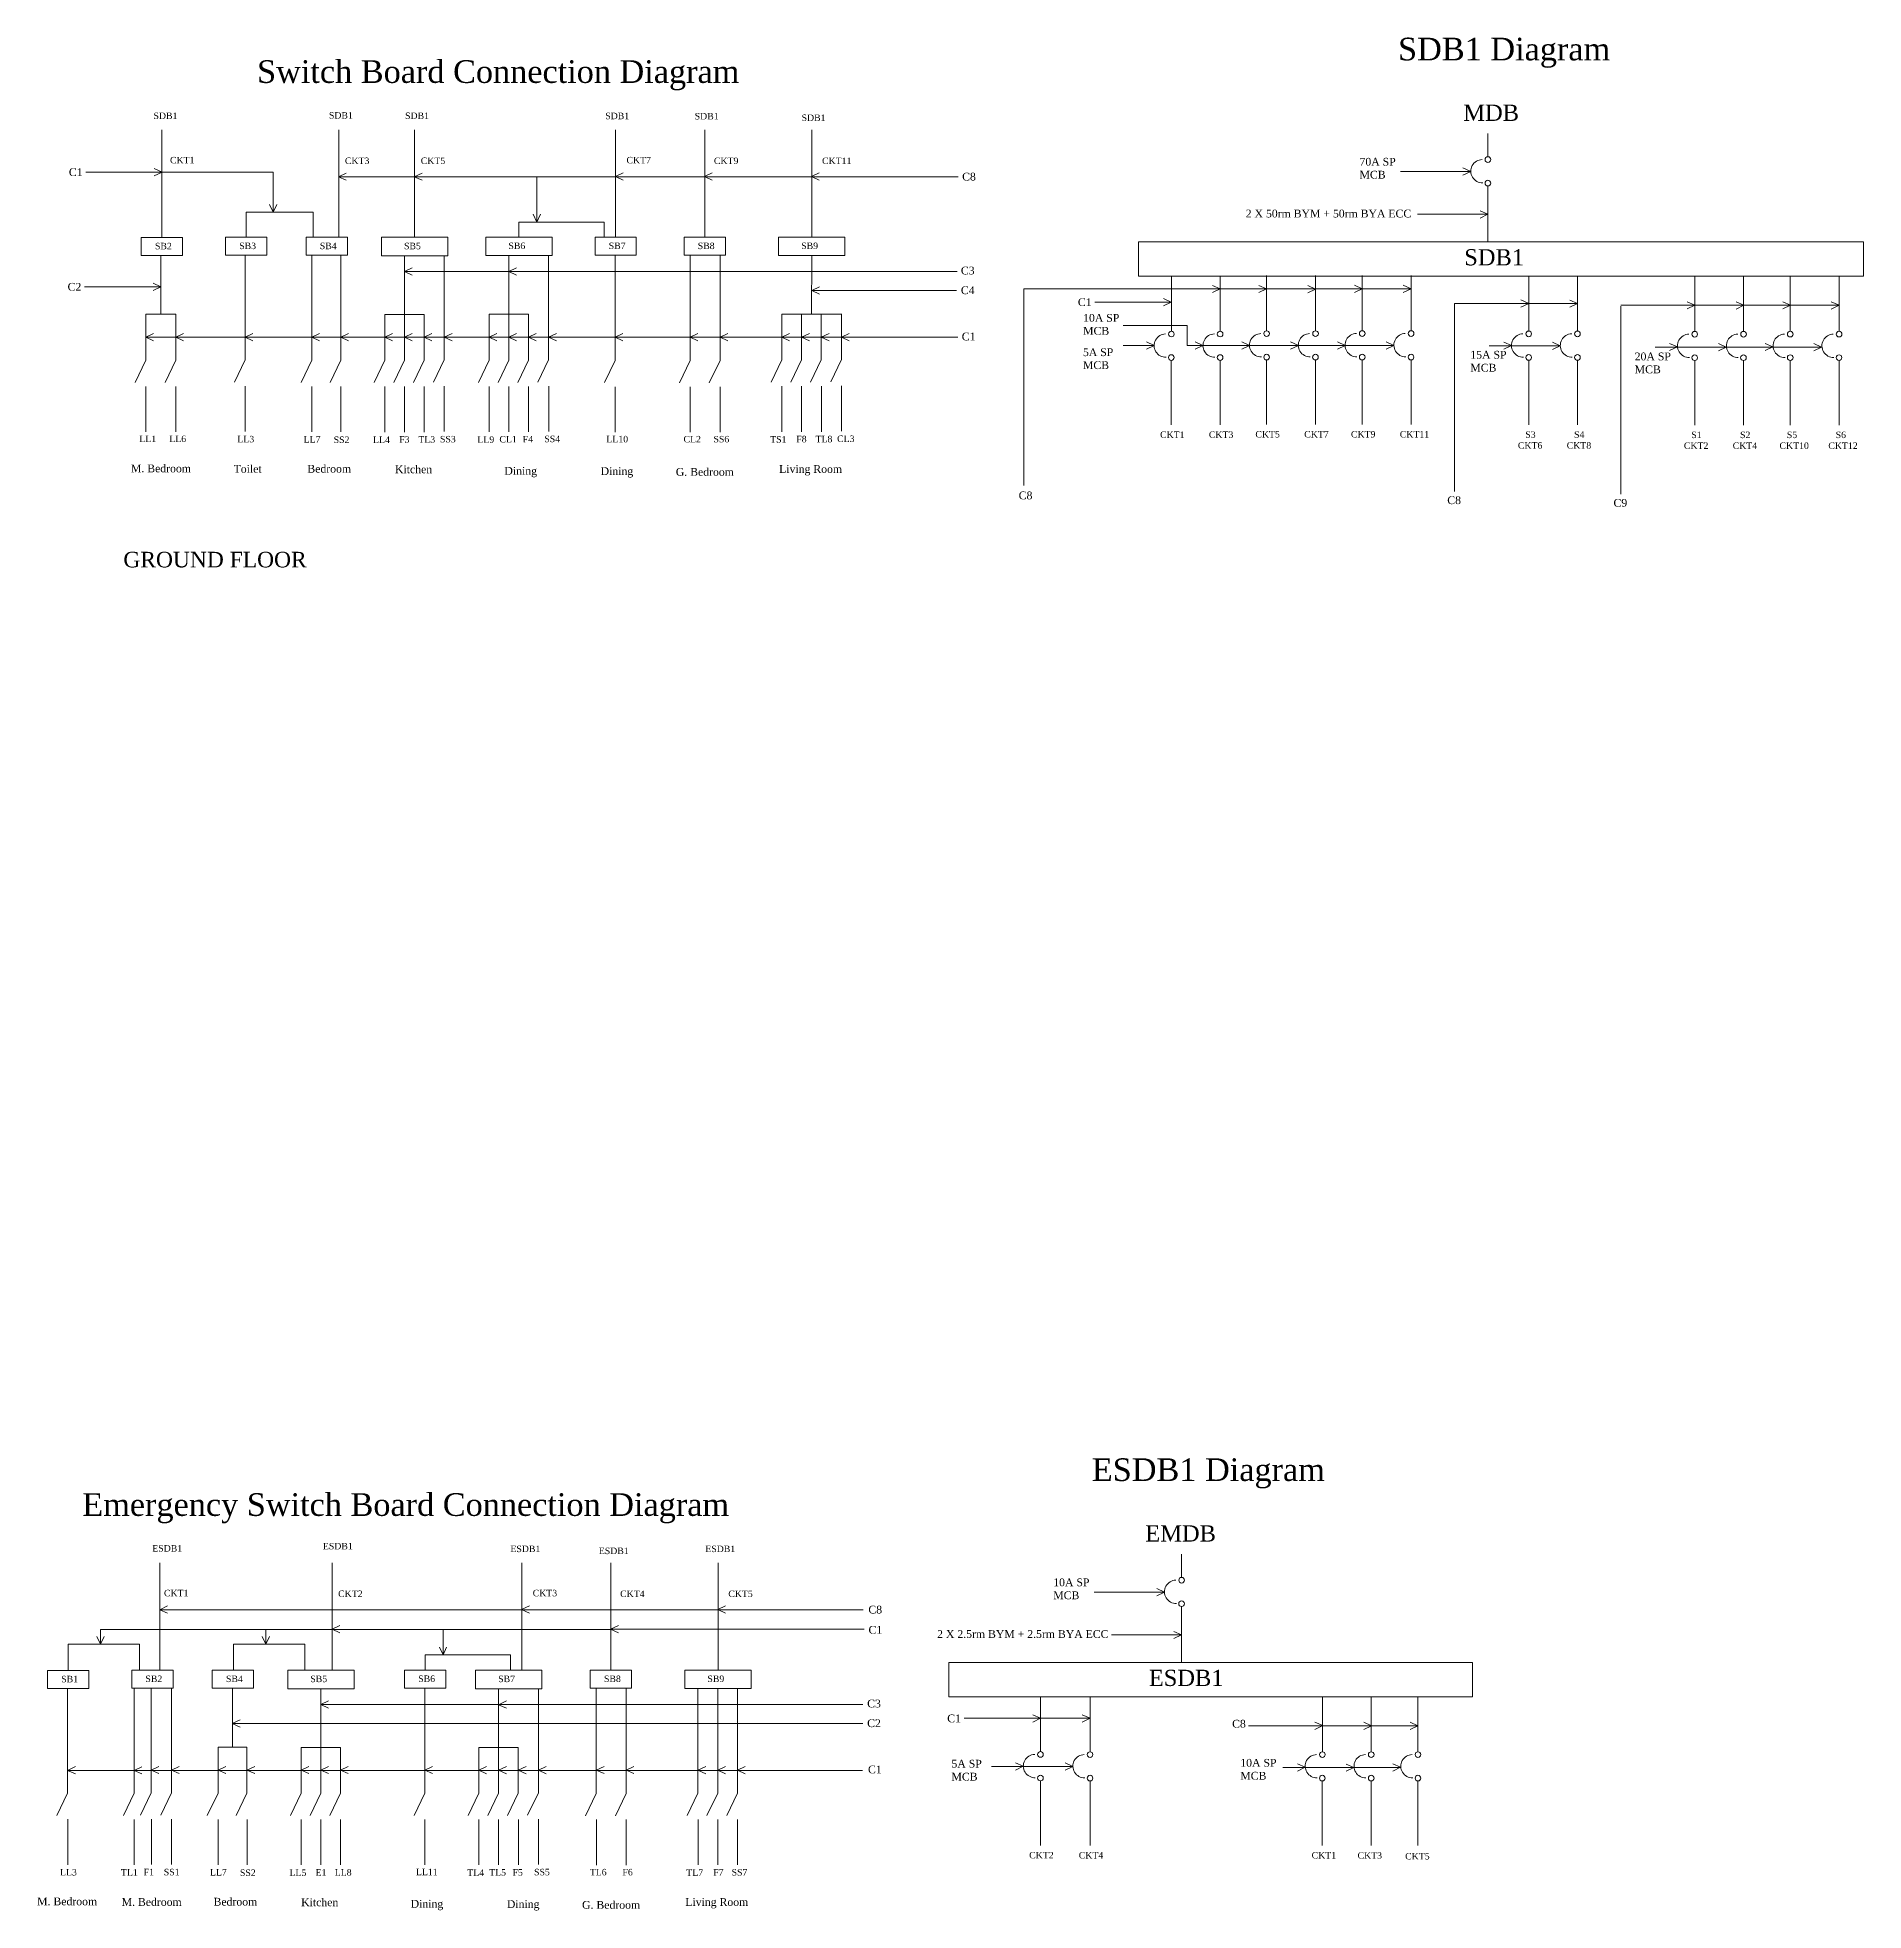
# Model space of a CAD drawing. Header units: feet. Extents: x -1909 to 11484, y -1193 to 2041.
# Drawn here: x 1186 to 4005, y -971 to 1921 of the extents above; entities that cross this region are included whole.
import ezdxf

# ---------------------------------------------------------------- set-up
doc = ezdxf.new("R2010")
doc.units = ezdxf.units.FT
doc.header["$LTSCALE"] = 20
doc.header["$MEASUREMENT"] = 0
doc.layers.add('switchboard', color=60, linetype='Continuous', lineweight=0)
doc.layers.add('switchboard_text', color=60, linetype='Continuous', lineweight=0)
doc.styles.get("Standard").update_dxf_attribs({"font": 'times.ttf', "height": 18})

msp = doc.modelspace()

# ---------------------------------------------------------------- linework, layer by layer
at = {"layer": 'switchboard'}
for p, q in [((1378.6, 1612.3), (1378.6, 1778.6)), ((1651.6, 1612.6), (1651.6, 1778.6)), ((1768.6, 1612.6), (1768.6, 1778.6)), ((2078.8, 1612.8), (2078.8, 1778.6)), ((2216.3, 1612.7), (2216.3, 1778.6)), ((2381.5, 1612.9), (2381.5, 1778.6)), ((3425.1, 1736.9), (3425.1, 1772.6)), ((3425, 1691.9), (3425, 1605.4)), ((1929.6, 1612.8), (1929.6, 1636.1)), ((1929.6, 1636.1), (2061.3, 1636.1)), ((2061.3, 1636.1), (2061.3, 1612.8)), ((1376.9, 1493.8), (1376.9, 1584.5)), ((1506.8, 1494.1), (1506.8, 1584.9)), ((1609.9, 1493.7), (1609.9, 1584.8)), ((1654.6, 1493.7), (1654.6, 1584.8)), ((1752.8, 1493.5), (1752.8, 1584.1)), ((1814.3, 1494.1), (1814.3, 1584.1)), ((1913.9, 1493.7), (1913.9, 1584.4)), ((1975.3, 1494.3), (1975.3, 1584.4)), ((2078.1, 1493.4), (2078.1, 1585)), ((2193.7, 1493.3), (2193.7, 1584.9)), ((2239.9, 1493.3), (2239.9, 1584.9)), ((2381.3, 1494), (2381.5, 1584.4)), ((2936.5, 1467.6), (2936.5, 1552.7)), ((3011.8, 1467.6), (3011.8, 1552.7)), ((3083.6, 1468.2), (3083.6, 1553.3)), ((3159, 1468.2), (3159, 1553.3)), ((3231.1, 1468.2), (3231.1, 1553.4)), ((3306.5, 1468.2), (3306.5, 1553.4)), ((3488, 1467.8), (3488, 1552.9)), ((3563.3, 1467.8), (3563.3, 1552.9)), ((3744.2, 1467.3), (3744.2, 1552.4)), ((3819.6, 1467.3), (3819.6, 1552.4)), ((3891.7, 1467.3), (3891.7, 1552.5)), ((3967.1, 1467.3), (3967.1, 1552.5)), ((1353.8, 1493.8), (1353.8, 1422.9)), ((1353.8, 1493.8), (1400, 1493.8)), ((1400, 1493.8), (1376.9, 1493.8)), ((1400, 1493.8), (1400, 1422.9)), ((1506.8, 1494.1), (1506.8, 1423.2)), ((1609.9, 1493.7), (1609.9, 1422.9)), ((1654.6, 1493.7), (1654.6, 1422.9)), ((1722.4, 1493.5), (1722.4, 1422.6)), ((1722.4, 1493.5), (1783.3, 1493.5)), ((1752.8, 1493.5), (1752.8, 1422.6)), ((1783.3, 1493.5), (1752.8, 1493.5)), ((1783.3, 1493.5), (1783.3, 1422.6)), ((1814.3, 1494.1), (1814.3, 1423.2)), ((1883.4, 1493.7), (1883.4, 1422.8)), ((1883.4, 1493.7), (1944.3, 1493.7)), ((1913.9, 1493.7), (1913.9, 1422.8)), ((1944.3, 1493.7), (1913.9, 1493.7)), ((1944.3, 1493.7), (1944.3, 1422.8)), ((1975.3, 1494.3), (1975.3, 1423.4)), ((2078.1, 1493.4), (2078.1, 1422.5)), ((2193.7, 1493.3), (2193.7, 1422.4)), ((2239.9, 1493.3), (2239.9, 1422.4)), ((2335.3, 1494), (2335.3, 1423.1)), ((2335.3, 1494), (2427.2, 1494)), ((2365.8, 1494), (2365.8, 1423.1)), ((2427.2, 1494), (2381.3, 1494)), ((2396.2, 1494), (2396.2, 1423.1)), ((2427.2, 1494.6), (2427.2, 1423.7)), ((2960.7, 1445.6), (2960.7, 1476.4)), ((1353.8, 1422.9), (1337.2, 1388.5)), ((1400, 1422.9), (1383.5, 1388.5)), ((1506.8, 1423.2), (1490.3, 1388.8)), ((1609.9, 1422.9), (1593.3, 1388.5)), ((1654.6, 1422.9), (1638, 1388.5)), ((1722.4, 1422.6), (1705.9, 1388.2)), ((1752.8, 1422.6), (1736.3, 1388.2)), ((1783.3, 1422.6), (1766.7, 1388.2)), ((1814.3, 1423.2), (1797.8, 1388.8)), ((1883.4, 1422.8), (1866.9, 1388.4)), ((1913.9, 1422.8), (1897.4, 1388.4)), ((1944.3, 1422.8), (1927.8, 1388.4)), ((1975.3, 1423.4), (1958.8, 1389)), ((2078.1, 1422.5), (2061.6, 1388.1)), ((2193.7, 1422.2), (2177.2, 1387.8)), ((2239.9, 1422.4), (2223.4, 1388)), ((2335.3, 1423.1), (2318.8, 1388.7)), ((2365.8, 1423.1), (2349.3, 1388.7)), ((2396.2, 1423.1), (2379.7, 1388.7)), ((2427.2, 1423.7), (2410.7, 1389.3)), ((2936.4, 1422.6), (2936.4, 1322.8)), ((3011.8, 1422.6), (3011.8, 1322.8)), ((3083.6, 1423.2), (3083.6, 1323.4)), ((3158.9, 1423.2), (3158.9, 1323.4)), ((3231.1, 1423.2), (3231.1, 1323.4)), ((3306.4, 1423.2), (3306.4, 1323.4)), ((3488, 1422.7), (3488, 1322.9)), ((3563.3, 1422.7), (3563.3, 1322.9)), ((3744.2, 1422.3), (3744.2, 1322.5)), ((3819.5, 1422.3), (3819.5, 1322.5)), ((3891.7, 1422.3), (3891.7, 1322.5)), ((3967, 1422.3), (3967, 1322.5)), ((1353.9, 1382.3), (1353.9, 1312.2)), ((1400.1, 1382.3), (1400.1, 1312.2)), ((1506.9, 1382.7), (1506.9, 1312.6)), ((1610, 1382.3), (1610, 1312.2)), ((1654.7, 1382.3), (1654.7, 1312.2)), ((1722.5, 1382), (1722.5, 1311.9)), ((1753, 1382), (1753, 1311.9)), ((1783.4, 1382), (1783.4, 1311.9)), ((1814.4, 1382.6), (1814.4, 1312.5)), ((1883.6, 1382.3), (1883.6, 1312.2)), ((1914, 1382.3), (1914, 1312.2)), ((1944.4, 1382.3), (1944.4, 1312.2)), ((1975.5, 1382.9), (1975.5, 1312.7)), ((2078.2, 1381.9), (2078.2, 1311.8)), ((2193.8, 1381.8), (2193.8, 1311.7)), ((2240, 1381.8), (2240, 1311.7)), ((2335.5, 1382.6), (2335.5, 1312.4)), ((2365.9, 1382.6), (2365.9, 1312.4)), ((2396.3, 1382.6), (2396.3, 1312.4)), ((2427.4, 1383.2), (2427.4, 1313)), ((2952.4, -456.5), (2952.4, -420.8)), ((1375.1, -599.8), (1375.1, -433.9)), ((1641.1, -599.9), (1641.1, -433.9)), ((1934.1, -599.7), (1934.1, -433.9)), ((2071.6, -599.8), (2071.6, -433.9)), ((2236.8, -599.6), (2236.8, -433.9)), ((2952.3, -501.5), (2952.3, -588)), ((1233.9, -559.8), (1343.7, -559.8)), ((1233.9, -559.8), (1233.9, -600.2)), ((1343.7, -559.8), (1343.7, -599.8)), ((1489.2, -559.8), (1599.1, -559.8)), ((1489.2, -559.8), (1489.2, -599.9)), ((1599.1, -559.8), (1599.1, -599.9)), ((1784.9, -599.6), (1784.9, -576.3)), ((1784.9, -576.3), (1916.6, -576.3)), ((1916.6, -576.3), (1916.6, -599.7)), ((1233, -718.7), (1233, -627.9)), ((1335.6, -718.9), (1335.6, -628.1)), ((1362.1, -718.4), (1362.1, -627.6)), ((1393.2, -718.4), (1393.2, -627.6)), ((1487.5, -718.7), (1487.5, -627.7)), ((1623.8, -719), (1623.8, -628.4)), ((1784.1, -719), (1784.1, -627.4)), ((1898.1, -719), (1898.1, -628.4)), ((1959.6, -718.4), (1959.6, -628.4)), ((2049, -719.2), (2049, -627.6)), ((2095.2, -719.2), (2095.2, -627.6)), ((2205.9, -628.1), (2205.9, -718.9)), ((2236.3, -718.9), (2236.3, -628.3)), ((2266.7, -718.9), (2266.7, -628.1)), ((2734.5, -725.6), (2734.5, -640.5)), ((2811, -725.8), (2811, -640.7)), ((3169.6, -725.8), (3169.6, -640.7)), ((3244.9, -725.8), (3244.9, -640.7)), ((3317.1, -725.8), (3317.1, -640.7)), ((1233, -718.7), (1233, -789.6)), ((1335.6, -718.9), (1335.6, -789.8)), ((1362.1, -718.4), (1362.1, -789.3)), ((1393.2, -718.4), (1393.2, -789.3)), ((1465.1, -718.7), (1465.1, -789.6)), ((1509.8, -718.7), (1465.1, -718.7)), ((1509.8, -718.7), (1509.8, -789.6)), ((1593.4, -719), (1593.4, -789.9)), ((1593.4, -719), (1654.3, -719)), ((1623.8, -719), (1623.8, -789.9)), ((1654.3, -719), (1623.8, -719)), ((1654.3, -719), (1654.3, -789.9)), ((1784.1, -719), (1784.1, -789.9)), ((1867.7, -719), (1867.7, -789.9)), ((1867.7, -719), (1928.5, -719)), ((1898.1, -719), (1898.1, -789.9)), ((1928.5, -719), (1898.1, -719)), ((1928.5, -719), (1928.5, -789.9)), ((1959.6, -718.4), (1959.6, -789.3)), ((2049, -719.2), (2049, -790.1)), ((2095.2, -719.2), (2095.2, -790.1)), ((2205.9, -718.9), (2205.9, -789.8)), ((2236.3, -718.9), (2236.3, -789.8)), ((2266.7, -718.9), (2266.7, -789.8)), ((2734.5, -770.6), (2734.5, -870.4)), ((2811, -770.8), (2811, -870.6)), ((3169.5, -770.9), (3169.5, -870.7)), ((3244.9, -770.9), (3244.9, -870.7)), ((3317.1, -770.8), (3317.1, -870.6)), ((1233, -789.6), (1216.5, -824)), ((1335.6, -789.8), (1319.1, -824.2)), ((1362.1, -789.3), (1345.5, -823.6)), ((1393.2, -789.3), (1376.7, -823.6)), ((1465.1, -789.6), (1448.6, -824)), ((1509.8, -789.6), (1493.3, -824)), ((1593.4, -789.9), (1576.9, -824.3)), ((1623.8, -789.9), (1607.3, -824.3)), ((1654.3, -789.9), (1637.7, -824.3)), ((1784.1, -789.9), (1767.6, -824.3)), ((1867.7, -789.9), (1851.1, -824.3)), ((1898.1, -789.9), (1881.6, -824.3)), ((1928.5, -789.9), (1912, -824.3)), ((1959.6, -789.3), (1943, -823.7)), ((2049, -790.3), (2032.4, -824.6)), ((2095.2, -790.1), (2078.6, -824.5)), ((2205.9, -789.8), (2189.3, -824.2)), ((2236.3, -789.8), (2219.8, -824.2)), ((2266.7, -789.8), (2250.2, -824.2)), ((1233.1, -830.1), (1233.1, -900.3)), ((1335.7, -830.3), (1335.7, -900.5)), ((1362.2, -829.8), (1362.2, -899.9)), ((1393.3, -829.8), (1393.3, -899.9)), ((1465.2, -830.2), (1465.2, -900.3)), ((1509.9, -830.2), (1509.9, -900.3)), ((1593.5, -830.4), (1593.5, -900.6)), ((1624, -830.4), (1624, -900.6)), ((1654.4, -830.4), (1654.4, -900.6)), ((1784.3, -830.5), (1784.3, -900.6)), ((1867.8, -830.4), (1867.8, -900.6)), ((1898.2, -830.4), (1898.2, -900.6)), ((1928.7, -830.4), (1928.7, -900.6)), ((1959.7, -829.8), (1959.7, -900)), ((2049.1, -830.6), (2049.1, -900.8)), ((2095.3, -830.6), (2095.3, -900.8)), ((2206, -830.4), (2206, -900.5)), ((2236.4, -830.4), (2236.4, -900.5)), ((2266.8, -830.4), (2266.8, -900.5))]:
    msp.add_line(p, q, dxfattribs=at)
at = {"layer": 'switchboard', "color": 7}
for p, q in [((1378.8, 1713.2), (1260.9, 1713.2)), ((1378.8, 1713.2), (1366.8, 1718.6)), ((1378.8, 1713.2), (1366.8, 1707.4)), ((1378.8, 1713.2), (1550.1, 1713.2)), ((1550.1, 1713.2), (1550.1, 1651.1)), ((1651.1, 1706), (1663.1, 1711.8)), ((1768.1, 1706), (1780.1, 1711.8)), ((2078.4, 1706.2), (2090.3, 1712)), ((2215.8, 1706.2), (2227.8, 1712)), ((2381, 1706.2), (2393, 1712)), ((3398.6, 1714.2), (3290.3, 1714.2)), ((3398.6, 1714.1), (3386.6, 1719.6)), ((3398.6, 1714.1), (3386.6, 1708.3)), ((1651.1, 1706), (2607.5, 1706)), ((1651.1, 1706), (1663.1, 1700.6)), ((1768.1, 1706), (1780.1, 1700.6)), ((1957.3, 1636.1), (1957.3, 1706)), ((2078.4, 1706.2), (2090.3, 1700.8)), ((2215.8, 1706.2), (2227.8, 1700.8)), ((2381, 1706.2), (2393, 1700.8)), ((1550.3, 1651.1), (1544.5, 1663)), ((1550.3, 1651.1), (1555.7, 1663)), ((3424.9, 1648.1), (3412.9, 1653.5)), ((1957.3, 1636.1), (1951.5, 1648.1)), ((1957.3, 1636.1), (1962.7, 1648.1)), ((3424.9, 1648.1), (3316.6, 1648.1)), ((3424.9, 1648.1), (3412.9, 1642.3)), ((1752.8, 1559.6), (1764.8, 1565.4)), ((1913.9, 1559.5), (1925.9, 1565.3)), ((1376.9, 1536.2), (1259, 1536.2)), ((1376.9, 1536.2), (1364.9, 1541.6)), ((1376.9, 1536.2), (1364.9, 1530.4)), ((1752.8, 1559.6), (1764.8, 1554.2)), ((1752.8, 1559.6), (2606, 1559.6)), ((1913.9, 1559.5), (1925.9, 1554.1)), ((2381.4, 1530.2), (2393.3, 1536)), ((3306.5, 1533.1), (2708.9, 1533.1)), ((2708.9, 1533.1), (2708.9, 1229.3)), ((3012, 1532.9), (3000, 1538.3)), ((3012, 1532.9), (3000, 1527.1)), ((3083.5, 1532.9), (3071.6, 1538.3)), ((3083.5, 1532.9), (3071.6, 1527.1)), ((3159, 1532.7), (3147.1, 1538.1)), ((3230.9, 1533.2), (3219, 1538.6)), ((3230.9, 1533.2), (3219, 1527.4)), ((3306.4, 1533), (3294.4, 1538.4)), ((3306.4, 1533), (3294.4, 1527.2)), ((2381.4, 1530.2), (2393.3, 1524.8)), ((2381.4, 1530.2), (2605.1, 1530.2)), ((2936.2, 1512.5), (2818.3, 1512.5)), ((2936.2, 1512.5), (2924.2, 1517.9)), ((2936.2, 1512.5), (2924.2, 1506.7)), ((3159, 1532.7), (3147.1, 1526.9)), ((3563.3, 1510.3), (3373.6, 1510.3)), ((3373.6, 1510.3), (3373.6, 1220)), ((3488.1, 1510.4), (3476.1, 1515.8)), ((3488.1, 1510.4), (3476.1, 1504.6)), ((3563.5, 1510.3), (3551.6, 1515.7)), ((3563.5, 1510.3), (3551.6, 1504.5)), ((3630, 1506.4), (3630, 1216)), ((3820, 1507.6), (3630.3, 1507.6)), ((3744.7, 1507.7), (3732.7, 1513.1)), ((3744.7, 1507.7), (3732.7, 1501.9)), ((3820.2, 1507.6), (3808.2, 1513)), ((3820.2, 1507.6), (3808.2, 1501.8)), ((3820.2, 1507.6), (3967.1, 1507.6)), ((3892, 1507.7), (3880.1, 1513.1)), ((3892, 1507.7), (3880.1, 1501.9)), ((3967.1, 1507.6), (3955.1, 1513)), ((3967.1, 1507.6), (3955.1, 1501.8)), ((2960.7, 1476.4), (2862, 1476.4)), ((1353.8, 1458.3), (1365.7, 1464.1)), ((1353.8, 1458.3), (2606.8, 1458.3)), ((1353.8, 1458.3), (1365.7, 1452.9)), ((1400, 1458.3), (1412, 1464.1)), ((1400, 1458.3), (1412, 1452.9)), ((1506.8, 1458.3), (1518.8, 1464.1)), ((1506.8, 1458.3), (1518.8, 1452.9)), ((1609.9, 1458.3), (1621.8, 1464.1)), ((1609.9, 1458.3), (1621.8, 1452.9)), ((1654.6, 1458.3), (1666.5, 1464.1)), ((1654.6, 1458.3), (1666.5, 1452.9)), ((1722.4, 1458.3), (1734.4, 1464.1)), ((1722.4, 1458.3), (1734.4, 1452.9)), ((1752.8, 1458.3), (1764.8, 1464.1)), ((1752.8, 1458.3), (1764.8, 1452.9)), ((1783.3, 1458.3), (1795.2, 1464.1)), ((1783.3, 1458.3), (1795.2, 1452.9)), ((1814.3, 1458.3), (1826.3, 1464.1)), ((1814.3, 1458.3), (1826.3, 1452.9)), ((1883.4, 1458.3), (1895.4, 1464.1)), ((1883.4, 1458.3), (1895.4, 1452.9)), ((1913.9, 1458.3), (1925.9, 1464.1)), ((1913.9, 1458.3), (1925.9, 1452.9)), ((1944.3, 1458.3), (1956.3, 1464.1)), ((1944.3, 1458.3), (1956.3, 1452.9)), ((1975.3, 1458.3), (1987.3, 1464.1)), ((1975.3, 1458.3), (1987.3, 1452.9)), ((2078.1, 1458.3), (2090.1, 1464.1)), ((2078.1, 1458.3), (2090.1, 1452.9)), ((2193.7, 1458.3), (2205.7, 1464.1)), ((2193.7, 1458.3), (2205.7, 1452.9)), ((2239.9, 1458.3), (2251.9, 1464.1)), ((2239.9, 1458.3), (2251.9, 1452.9)), ((2335.3, 1458.3), (2347.3, 1464.1)), ((2335.3, 1458.3), (2347.3, 1452.9)), ((2365.8, 1458.3), (2377.8, 1464.1)), ((2365.8, 1458.3), (2377.8, 1452.9)), ((2396.2, 1458.3), (2408.2, 1464.1)), ((2396.2, 1458.3), (2408.2, 1452.9)), ((2427.2, 1458.3), (2439.2, 1464.1)), ((2427.2, 1458.3), (2439.2, 1452.9)), ((2910.1, 1445.6), (2898.1, 1451)), ((2985.3, 1445.6), (2973.3, 1451)), ((3057.1, 1445.6), (3045.1, 1451)), ((3132.5, 1445.6), (3120.6, 1451)), ((3204.7, 1445.5), (3192.7, 1450.9)), ((3280, 1445.5), (3268, 1450.9)), ((3461.5, 1445.4), (3449.5, 1450.8)), ((3536.8, 1445.1), (3524.8, 1450.5)), ((3717.6, 1443.4), (3705.6, 1448.8)), ((3792.9, 1443.1), (3781, 1448.5)), ((3864.9, 1443.4), (3852.9, 1448.8)), ((3940.2, 1443.1), (3928.3, 1448.5)), ((2910, 1445.3), (2862.1, 1445.3)), ((2910.1, 1445.6), (2898.1, 1439.8)), ((2960.7, 1445.6), (3280, 1445.5)), ((2985.3, 1445.6), (2973.3, 1439.8)), ((3057.1, 1445.6), (3045.1, 1439.8)), ((3132.5, 1445.6), (3120.6, 1439.8)), ((3204.7, 1445.5), (3192.7, 1439.7)), ((3280, 1445.5), (3268, 1439.7)), ((3461.5, 1445.1), (3427.2, 1445.1)), ((3461.5, 1445.4), (3449.5, 1439.6)), ((3460.7, 1445.1), (3536.8, 1445.1)), ((3536.8, 1445.1), (3524.8, 1439.3)), ((3717.6, 1443.1), (3683.4, 1443.1)), ((3717.6, 1443.4), (3705.6, 1437.6)), ((3716.9, 1443.1), (3793, 1443.1)), ((3792.9, 1443.1), (3781, 1437.3)), ((3830.7, 1443.1), (3793, 1443.1)), ((3864.9, 1443.1), (3830.7, 1443.1)), ((3864.9, 1443.4), (3852.9, 1437.6)), ((3864.2, 1443.1), (3940.3, 1443.1)), ((3940.2, 1443.1), (3928.3, 1437.3)), ((2925.9, -479.2), (2817.6, -479.2)), ((2925.9, -479.3), (2913.9, -473.9)), ((2925.9, -479.3), (2913.9, -485.1)), ((1375.1, -506.5), (1387, -500.7)), ((1375.1, -506.5), (1387, -511.9)), ((1640.6, -506.5), (1375.1, -506.5)), ((1641.1, -506.7), (2460.7, -506.7)), ((1933.6, -506.3), (1945.6, -500.5)), ((1933.6, -506.3), (1945.6, -511.7)), ((2236.3, -506.3), (2248.3, -500.5)), ((2236.3, -506.3), (2248.3, -511.7)), ((1283.8, -559.8), (1278, -547.8)), ((2071.6, -536.8), (1283.8, -536.8)), ((1283.8, -536.8), (1283.8, -559.8)), ((1283.8, -559.8), (1289.2, -547.8)), ((1539.1, -559.8), (1533.3, -547.8)), ((1539.1, -559.8), (1539.1, -536.8)), ((1539.1, -559.8), (1544.5, -547.8)), ((1641.1, -536.7), (1653.1, -530.9)), ((1641.1, -536.7), (1653.1, -542.1)), ((1812.6, -576.3), (1812.6, -536.8)), ((2071.1, -536.6), (2083.1, -530.7)), ((2071.1, -536.6), (2083.1, -542)), ((2071.6, -536.3), (2462.4, -536.3)), ((2952.2, -545.3), (2843.9, -545.3)), ((2952.2, -545.3), (2940.2, -539.9)), ((2952.2, -545.3), (2940.2, -551.1)), ((1812.6, -576.3), (1806.8, -564.4)), ((1812.6, -576.3), (1818, -564.4)), ((1623.8, -652.9), (1635.8, -647.1)), ((1623.8, -652.9), (1635.8, -658.3)), ((1623.8, -652.9), (2460.1, -652.9)), ((1898.1, -653.2), (1910.1, -647.4)), ((1898.1, -653.2), (1910.1, -658.6)), ((1487.1, -682.2), (1499.1, -676.4)), ((1487.1, -682.2), (1499.1, -687.6)), ((2236.6, -682.3), (1487.5, -682)), ((2236.6, -682.3), (2460.4, -682.3)), ((2734.5, -674.1), (2616.6, -674.1)), ((2734.5, -674.1), (2722.5, -668.7)), ((2734.5, -674.1), (2722.5, -679.9)), ((2734.5, -674.1), (2811, -674.1)), ((2811, -674.1), (2799.1, -668.7)), ((2811, -674.1), (2799.1, -679.9)), ((3245.4, -685.5), (3055.6, -685.5)), ((3170.1, -685.4), (3158.1, -680)), ((3170.1, -685.4), (3158.1, -691.2)), ((3245.6, -685.5), (3233.6, -680.1)), ((3245.6, -685.5), (3233.6, -691.3)), ((3245.6, -685.5), (3317.1, -685.5)), ((3317.1, -685.5), (3305.1, -680.1)), ((3317.1, -685.5), (3305.1, -691.3)), ((1233, -754.5), (1245, -748.7)), ((1335.6, -754.7), (1347.6, -748.9)), ((1362.1, -754.1), (1374, -748.3)), ((1393.2, -754.1), (1405.2, -748.3)), ((1465.1, -754.1), (1477.1, -748.3)), ((1509.8, -754.1), (1521.8, -748.3)), ((1593.4, -754.1), (1605.4, -748.3)), ((1623.8, -754.1), (1635.8, -748.3)), ((1654.3, -754.1), (1666.2, -748.3)), ((1784.1, -754.1), (1796.1, -748.3)), ((1867.7, -754.4), (1879.6, -748.6)), ((1898.1, -754.4), (1910.1, -748.6)), ((1928.5, -754.4), (1940.5, -748.6)), ((1959.6, -754.4), (1971.5, -748.6)), ((2049, -754.1), (2060.9, -748.3)), ((2095.2, -754.1), (2107.1, -748.3)), ((2205.9, -754.3), (2217.8, -748.5)), ((2236.3, -754.3), (2248.3, -748.5)), ((2266.7, -754.3), (2278.7, -748.5)), ((2707, -748.5), (2659.1, -748.5)), ((2707.9, -748.2), (2696, -742.8)), ((2707.9, -748.2), (2696, -754)), ((2708, -748.3), (2784.5, -748.5)), ((2784.5, -748.4), (2772.5, -743)), ((2784.5, -748.4), (2772.5, -754.2)), ((3143, -750.1), (3108.7, -750.1)), ((3143, -749.7), (3131, -744.3)), ((3143, -749.7), (3131, -755.5)), ((3142.2, -750.1), (3218.3, -750.1)), ((3218.3, -750.1), (3206.3, -744.7)), ((3218.3, -750.1), (3206.3, -755.9)), ((3256, -750.1), (3218.3, -750.1)), ((3290.3, -750.1), (3256, -750.1)), ((3290.3, -749.7), (3278.3, -744.3)), ((3290.3, -749.7), (3278.3, -755.5)), ((1233, -754.5), (1245, -759.9)), ((1233, -754.5), (2459.9, -754.5)), ((1335.6, -754.7), (1347.6, -760.1)), ((1362.1, -754.1), (1374, -759.5)), ((1393.2, -754.1), (1405.2, -759.5)), ((1465.1, -754.1), (1477.1, -759.5)), ((1509.8, -754.1), (1521.8, -759.5)), ((1593.4, -754.1), (1605.4, -759.5)), ((1623.8, -754.1), (1635.8, -759.5)), ((1654.3, -754.1), (1666.2, -759.5)), ((1784.1, -754.1), (1796.1, -759.5)), ((1867.7, -754.4), (1879.6, -759.8)), ((1898.1, -754.4), (1910.1, -759.8)), ((1928.5, -754.4), (1940.5, -759.8)), ((1959.6, -754.4), (1971.5, -759.8)), ((2049, -754.1), (2060.9, -759.5)), ((2095.2, -754.1), (2107.1, -759.5)), ((2205.9, -754.3), (2217.8, -759.7)), ((2236.3, -754.3), (2248.3, -759.7)), ((2266.7, -754.3), (2278.7, -759.7))]:
    msp.add_line(p, q, dxfattribs=at)
at = {"layer": 'switchboard'}
for points in [[(1346.7, 1612.3), (1410.5, 1612.3), (1410.5, 1584.5), (1346.7, 1584.5)], [(1476.7, 1612.7), (1540.4, 1612.7), (1540.4, 1584.9), (1476.7, 1584.9)], [(1601.1, 1612.6), (1664.8, 1612.6), (1664.8, 1584.8), (1601.1, 1584.8)], [(2047, 1612.8), (2110.7, 1612.8), (2110.7, 1585), (2047, 1585)], [(2184.4, 1612.7), (2248.2, 1612.7), (2248.2, 1584.9), (2184.4, 1584.9)], [(2885.7, 1605.4), (4004.8, 1605.4), (4004.8, 1552.7), (2885.7, 1552.7)], [(1202, -600.2), (1265.7, -600.2), (1265.7, -628), (1202, -628)], [(1331.9, -599.8), (1395.7, -599.8), (1395.7, -627.6), (1331.9, -627.6)], [(1456.3, -599.9), (1520.1, -599.9), (1520.1, -627.7), (1456.3, -627.7)], [(1753, -599.6), (1816.7, -599.6), (1816.7, -627.4), (1753, -627.4)], [(2039.7, -599.8), (2103.4, -599.8), (2103.4, -627.6), (2039.7, -627.6)], [(2593.3, -588), (3401.5, -588), (3401.5, -641.1), (2593.3, -641.1)]]:
    msp.add_lwpolyline(points, close=True, dxfattribs=at)
for centre in [(3425.1, 1732.5), (3425, 1696.2), (2936.5, 1463.2), (3011.8, 1463.2), (3083.6, 1463.8), (3159, 1463.8), (3231.1, 1463.9), (3306.5, 1463.9), (3488, 1463.4), (3563.3, 1463.4), (3744.2, 1462.9), (3819.6, 1462.9), (3891.7, 1463), (3967.1, 1463), (2936.4, 1426.9), (3011.8, 1426.9), (3083.6, 1427.5), (3158.9, 1427.5), (3231.1, 1427.6), (3306.4, 1427.6), (3488, 1427.1), (3563.3, 1427.1), (3744.2, 1426.6), (3819.5, 1426.6), (3891.7, 1426.7), (3967, 1426.7), (2952.4, -460.9), (2952.3, -497.2), (2734.5, -730), (2811, -730.2), (3169.6, -730.2), (3244.9, -730.2), (3317.1, -730.2), (2734.5, -766.3), (2811, -766.5), (3169.5, -766.5), (3244.9, -766.5), (3317.1, -766.5)]:
    msp.add_circle(centre, 4.37, dxfattribs=at)
for centre in [(3416.6, 1714.6), (2927.9, 1445.3), (3003.3, 1445.3), (3075.1, 1445.9), (3150.4, 1445.9), (3222.6, 1446), (3298, 1446), (3479.5, 1445.5), (3554.8, 1445.5), (3735.7, 1445), (3811.1, 1445), (3883.2, 1445), (3958.6, 1445), (2943.9, -478.8), (2726, -747.9), (2802.5, -748.1), (3161.1, -748.1), (3236.4, -748.1), (3308.6, -748.1)]:
    msp.add_arc(centre, 18, 91.3607, 271.3607, dxfattribs=at)
at = {"layer": 'switchboard_text'}
for p, q in [((1508.5, 1612.6), (1508.5, 1651.1)), ((1508.5, 1651.1), (1612, 1651.1)), ((1612, 1651.1), (1612, 1612.6))]:
    msp.add_line(p, q, dxfattribs=at)
for points in [[(1717.4, 1584.1), (1819.7, 1584.1), (1819.7, 1612.6), (1717.4, 1612.6)], [(1878.5, 1584.4), (1980.8, 1584.4), (1980.8, 1612.8), (1878.5, 1612.8)], [(2330.4, 1584.4), (2432.7, 1584.4), (2432.7, 1612.9), (2330.4, 1612.9)], [(1572.7, -628.4), (1675, -628.4), (1675, -599.9), (1572.7, -599.9)], [(1862.7, -628.4), (1965, -628.4), (1965, -599.9), (1862.7, -599.9)], [(2185.6, -628.1), (2287.9, -628.1), (2287.9, -599.6), (2185.6, -599.6)]]:
    msp.add_lwpolyline(points, close=True, dxfattribs=at)

# ---------------------------------------------------------------- texts
at = {"layer": 'switchboard', "color": 7, "char_height": 12, "attachment_point": 1}
for s, insert, width in [('2 X 50rm BYM + 50rm BYA ECC', (3051.3, 1655.2), 275.456), ('2 X 2.5rm BYM + 2.5rm BYA ECC', (2575, -538), 271.612)]:
    msp.add_mtext(s, dxfattribs=dict(at, insert=insert, width=width))
at = {"layer": 'switchboard_text', "attachment_point": 1}
for s, insert, char_height, width in [('SDB1 Diagram', (3286.4, 1920.7), 35, 1196.231), ('Switch Board Connection Diagram', (1525.4, 1885.9), 35, 1196.231), ('SDB1', (1365.5, 1805.1), 10, 40.056), ('SDB1', (1636.3, 1805.8), 10, 40.056), ('SDB1', (1753.8, 1805.2), 10, 40.056), ('SDB1', (2062.8, 1804.9), 10, 40.056), ('SDB1', (2200.8, 1804.5), 10, 40.056), ('SDB1', (2365.8, 1802.1), 10, 40.056), ('MDB', (3387.1, 1817.3), 25, 40.056), ('CKT1', (1391, 1736.7), 10, 40.056), ('CKT3', (1661, 1735.7), 10, 40.056), ('CKT5', (1778, 1735.7), 10, 40.056), ('CKT7', (2095.5, 1736.7), 10, 40.056), ('CKT9', (2230.5, 1735.6), 10, 40.056), ('CKT11', (2397.4, 1735.6), 10, 40.056), ('{\\C7;70A SP\\PMCB}', (3226.9, 1735.2), 12, 108.05), ('{\\C7;C1}', (1234.9, 1719.1), 12, 108.05), ('{\\C7;C8}', (2613.6, 1712.2), 12, 108.05), ('SB2', (1367.8, 1604), 10, 40.056), ('SB3', (1497.8, 1604.3), 10, 40.056), ('SB4', (1622.2, 1604.2), 10, 40.056), ('SB5', (1752.2, 1604.1), 10, 40.056), ('SB6', (1913.3, 1604.4), 10, 40.056), ('SB7', (2068.1, 1604.4), 10, 40.056), ('SB8', (2205.5, 1604.3), 10, 40.056), ('SB9', (2365.2, 1604.4), 10, 40.056), ('SDB1', (3388.5, 1594.2), 25, 40.056), ('{\\C7;C3}', (2611.7, 1567.2), 12, 108.05), ('{\\C7;C2}', (1233, 1542.1), 12, 108.05), ('{\\C7;C4}', (2611.7, 1536.8), 12, 108.05), ('{\\C7;C1}', (2792.3, 1518.4), 12, 108.05), ('{\\C7;10A SP\\PMCB}', (2800.3, 1494.1), 12, 108.05), ('{\\C7;C1}', (2613, 1465.3), 12, 108.05), ('{\\C7;5A SP\\PMCB}', (2800, 1441.1), 12, 108.05), ('{\\C7;15A SP\\PMCB}', (3397.9, 1437.2), 12, 108.05), ('{\\C7;20A SP\\PMCB}', (3651.6, 1434.6), 12, 108.05), ('LL1', (1343.7, 1306.4), 10, 40.056), ('LL6', (1389.9, 1306.4), 10, 40.056), ('LL3', (1495, 1306), 10, 40.056), ('LL7', (1597.3, 1305.6), 10, 40.056), ('SS2', (1643.6, 1305), 10, 40.056), ('LL4', (1704.4, 1305), 10, 40.056), ('F3', (1744.7, 1305.5), 10, 40.056), ('TL3', (1774.3, 1305.5), 10, 40.056), ('SS3', (1807.7, 1305.9), 10, 40.056), ('LL9', (1865.4, 1305.2), 10, 40.056), ('CL1', (1899.4, 1305.7), 10, 40.056), ('F4', (1935.4, 1305.7), 10, 40.056), ('SS4', (1968.7, 1306.2), 10, 40.056), ('LL10', (2064.5, 1306), 10, 40.056), ('CL2', (2183.6, 1305.9), 10, 40.056), ('SS6', (2229.8, 1305.9), 10, 40.056), ('TS1', (2317.3, 1305.5), 10, 40.056), ('F8', (2357.6, 1306), 10, 40.056), ('TL8', (2387.3, 1306), 10, 40.056), ('CL3', (2420.6, 1306.5), 10, 40.056), ('CKT1', (2919.1, 1312.8), 10, 40.056), ('CKT3', (2994.4, 1312.8), 10, 40.056), ('CKT5', (3066.2, 1313.4), 10, 40.056), ('CKT7', (3141.6, 1313.4), 10, 40.056), ('CKT9', (3213.7, 1313.4), 10, 40.056), ('CKT11', (3289.1, 1313.4), 10, 40.056), ('   S3\\PCKT6', (3471.4, 1312.9), 10, 40.056), ('   S4 CKT8', (3546.7, 1312.9), 10, 40.056), ('   S1\\PCKT2', (3727.6, 1312.5), 10, 40.056), ('   S2\\PCKT4', (3802.9, 1312.5), 10, 40.056), ('   S5\\PCKT10', (3875.1, 1312.5), 10, 40.056), ('   S6\\PCKT12', (3950.5, 1312.5), 10, 40.056), ('{\\C1;M. Bedroom}', (1330.7, 1261.7), 12, 108.05), ('{\\C1;Toilet}', (1489.2, 1261), 12, 5.684341886080801e-14), ('{\\C1;Bedroom}', (1603, 1261.2), 12, 5.684341886080801e-14), ('{\\C1;Kitchen}', (1738.2, 1260.3), 12, 5.684341886080801e-14), ('{\\C1;Dining}', (1907.1, 1258), 12, 5.684341886080801e-14), ('{\\C1;Dining}', (2055.6, 1257.5), 12, 5.684341886080801e-14), ('{\\C1;G. Bedroom}', (2171.7, 1256.3), 12, 108.05), ('{\\C1;Living Room}', (2331.1, 1260.8), 12, 5.684341886080801e-14), ('{\\C7;C8}', (2700.9, 1220), 12, 108.05), ('{\\C7;C8}', (3362.4, 1212.6), 12, 108.05), ('{\\C7;C9}', (3618.9, 1208.5), 12, 108.05), ('{\\C1;GROUND FLOOR}', (1319, 1126.9), 24, 5.684341886080801e-14), ('ESDB1 Diagram', (2813.7, -272.7), 35, 1196.231), ('Emergency Switch Board Connection Diagram', (1255.6, -326.6), 35, 1196.231), ('ESDB1', (1626.9, -403.3), 10, 40.056), ('EMDB', (2896.2, -376.2), 25, 40.056), ('ESDB1', (1363.6, -406.7), 10, 40.056), ('ESDB1', (1916.4, -407.5), 10, 40.056), ('ESDB1', (2052.8, -410.6), 10, 40.056), ('ESDB1', (2217.2, -407.5), 10, 40.056), ('{\\C7;10A SP\\PMCB}', (2754.2, -458.2), 12, 108.05), ('CKT1', (1381.7, -475.7), 10, 40.056), ('CKT2', (1650.5, -476.8), 10, 40.056), ('CKT3', (1950.8, -475.7), 10, 40.056), ('CKT4', (2085.8, -476.9), 10, 40.056), ('CKT5', (2252.7, -476.9), 10, 40.056), ('{\\C7;C8}', (2468.9, -500.3), 12, 108.05), ('{\\C7;C1}', (2469.1, -531.5), 12, 108.05), ('ESDB1', (2901.7, -599.2), 25, 40.056), ('SB1', (1223.1, -608.5), 10, 40.056), ('SB2', (1353, -608.1), 10, 40.056), ('SB4', (1477.4, -608.2), 10, 40.056), ('SB5', (1607.5, -608.3), 10, 40.056), ('SB6', (1774.1, -608), 10, 40.056), ('SB7', (1897.5, -608.3), 10, 40.056), ('SB8', (2060.8, -608.1), 10, 40.056), ('SB9', (2220.4, -608.1), 10, 40.056), ('{\\C7;C3}', (2467, -645.3), 12, 108.05), ('{\\C7;C2}', (2467, -675.7), 12, 108.05), ('{\\C7;C1}', (2590.6, -668.3), 12, 108.05), ('{\\C7;C8}', (3030.3, -676.5), 12, 108.05), ('{\\C7;C1}', (2468.3, -747.1), 12, 108.05), ('{\\C7;5A SP\\PMCB}', (2597.1, -738.2), 12, 108.05), ('{\\C7;10A SP\\PMCB}', (3042.9, -736.8), 12, 108.05), ('CKT2', (2717.1, -880.4), 10, 40.056), ('CKT4', (2793.6, -880.6), 10, 40.056), ('CKT1', (3153, -880.6), 10, 40.056), ('CKT3', (3223.9, -880.9), 10, 40.056), ('CKT5', (3297.4, -882.1), 10, 40.056), ('LL3', (1221.2, -906.8), 10, 40.056), ('TL1', (1315.3, -907), 10, 28.734), ('F1', (1350.3, -906.5), 10, 31.144), ('SS1', (1381.4, -906.5), 10, 40.056), ('LL7', (1452.6, -906.9), 10, 40.056), ('SS2', (1498.9, -907.5), 10, 40.056), ('LL5', (1575.4, -907.5), 10, 40.056), ('E1', (1615.7, -907), 10, 40.056), ('LL8', (1645.3, -907), 10, 40.056), ('LL11', (1770.5, -906.4), 10, 40.056), ('TL4', (1849.7, -907.5), 10, 40.056), ('TL5', (1883.6, -907), 10, 40.056), ('F5', (1919.6, -907), 10, 40.056), ('SS5', (1952.9, -906.5), 10, 40.056), ('TL6', (2038.9, -906.6), 10, 40.056), ('F6', (2089.3, -906.6), 10, 42.819), ('TL7', (2187.8, -907.4), 10, 40.056), ('  F7', (2221.8, -906.9), 10, 40.056), ('SS7', (2257.8, -906.9), 10, 40.056), ('{\\C1;M. Bedroom}', (1185.9, -950.8), 12, 108.05), ('{\\C1;M. Bedroom}', (1316.4, -951.7), 12, 108.05), ('{\\C1;Bedroom}', (1458.2, -951.3), 12, 5.684341886080801e-14), ('{\\C1;Kitchen}', (1593.4, -952.2), 12, 5.684341886080801e-14), ('{\\C1;Dining}', (1762.4, -954.5), 12, 5.684341886080801e-14), ('{\\C1;Living Room}', (2186.3, -951.7), 12, 5.684341886080801e-14), ('{\\C1;Dining}', (1910.9, -955), 12, 5.684341886080801e-14), ('{\\C1;G. Bedroom}', (2027, -956.2), 12, 108.05)]:
    msp.add_mtext(s, dxfattribs=dict(at, insert=insert, char_height=char_height, width=width))

doc.saveas('drawing.dxf')
